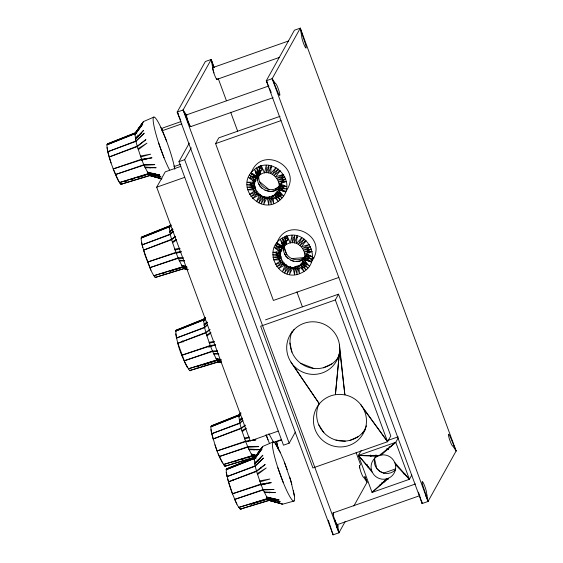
<?xml version="1.0" encoding="UTF-8"?>
<svg xmlns="http://www.w3.org/2000/svg" width="563" height="563" viewBox="0 0 563 563"><rect width="100%" height="100%" fill="white"/><g stroke="black" fill="none" stroke-linecap="round" stroke-linejoin="round"><path stroke-width="0.84" d="M264.413 196.473L264.399 198.085L266.883 198.676L273.646 198.662M290.226 266.517L290.219 268.129L292.704 268.727L299.467 268.706M205.066 317.616L204.059 319.01L175.733 330.453C176.691 344.436 182.053 358.793 189.632 370.574A21.478 2.808 70.6 0 0 190.498 370.503M273.146 441.941L262.738 446.424L254.659 457.571L226.333 469.021L226.277 472.413L228.451 481.851A21.478 2.808 70.6 0 0 232.456 493.786C234.94 498.959 236.263 505.539 240.746 509.325A21.478 2.808 70.6 0 0 241.281 508.354M279.529 187.19L281.247 184.516C274.167 199.858 250.493 186.881 259.62 172.651L257.185 170.244M258.903 175.276L258.776 178.457L259.48 181.575A12.358 12.168 29.1 0 0 268.931 189.52C272.598 190.055 276.63 189.189 279.311 186.522M311.029 262.288L313.802 258.093L307.271 254.103C298.608 273.055 271.978 251.64 288.798 239.219L286.658 241.098L285.167 240.246M303.95 257.636L291.683 258.579C286.792 256.242 283.822 250.69 284.723 245.32M308.052 250.739L308.123 249.149M272.14 195.516L271.971 198.908L271.422 196.424M297.918 266.412L297.792 268.952L297.06 265.645M111.038 162.911L107.807 151.728L135.873 141.01L134.895 133.762L142.812 122.762L134.902 133.607L106.879 144.874C107.575 155.205 111.741 164.987 115.457 174.537A21.478 2.808 70.6 0 0 118.624 181.089L120.313 183.644L121.481 184.474A21.478 2.808 70.6 0 0 122.016 183.503M156.162 277.355L155.304 277.432L153.861 275.715A21.478 2.808 70.6 0 1 150.905 270.17L145.374 256.059L142.136 244.87L170.202 234.159L169.224 226.91L170.709 224.841M175.677 333.852L176.472 338.018L204.538 327.3L203.56 320.051L205.045 317.989M225.77 466.192L225.418 466.453C217.747 457.543 215.172 444.826 211.744 433.7L239.81 422.982L238.832 415.733L240.809 412.989M226.277 472.413L227.072 476.579L255.138 465.861L254.159 458.613L262.076 447.613L254.166 458.458L226.143 469.725L226.685 468.754L254.729 457.585L262.738 446.424M339.137 355.696C334.542 364.704 323.732 369.497 313.858 368.469A26.616 26.208 29.1 0 1 291.965 352.178C289.586 346.315 289.319 339.714 291.261 333.697A26.616 26.208 29.1 0 1 292.113 331.501M250.183 178.978L250.296 177.296M276.004 249.022L276.109 247.347M339.51 345.084L344.873 394.867L339.693 349.799L335.4 394.684A26.616 26.208 29.1 0 0 314.45 427.521A26.616 26.208 29.1 0 0 349.841 445.185A26.616 26.208 29.1 0 0 363.395 408.654L360.806 404.663A26.616 26.208 29.1 0 0 344.873 394.867L340.143 394.353L335.4 394.684L339.693 349.799L339.51 345.084A26.616 26.208 29.1 0 0 304.062 323.282A26.616 26.208 29.1 0 0 290.98 362.143L319.341 403.84L290.98 362.143M257.938 177.007L257.812 180.188M283.759 247.051L283.632 250.232M269.726 196.459L269.424 198.957L269.051 196.403M295.547 266.503L295.244 269.001L294.871 266.454M254.757 457.107L254.856 455.39L256.538 455.713M150.898 174.607L150.926 173.411L155.958 174.396M219.486 361.418L219.591 359.701L202.258 365.07M267.2 197.043L266.883 198.676L266.763 196.93M277.65 250.915L283.604 248.389L276.166 246.503L276.496 244.856M281.655 183.418L282.204 181.49M309.418 252.984L307.891 252.189L308.024 251.534M173.235 231.59L170.279 234.504L142.136 244.87L141.665 242.625A21.478 2.808 70.6 0 1 141.214 238.022L141.756 237.051L169.723 225.869L170.737 224.475M264.828 196.473L264.399 198.085L262.013 197.177L257.664 194.502L254.124 190.829M290.649 266.517L290.219 268.129L287.827 267.221L283.485 264.547L279.945 260.88M245.236 425.346L241.274 428.556L213.131 438.978L211.273 431.455L210.822 426.853L238.839 415.578L240.338 413.305M134.902 133.607L143.474 121.573L153.882 117.09M170.8 224.482L169.801 225.883L141.756 237.051L141.214 238.022L169.238 226.748L169.723 225.869M205.129 317.631L204.13 319.024L176.085 330.192L176.599 330.382L175.55 331.164L203.567 319.89L204.059 319.01M254.166 458.458L254.659 457.571M395.219 470.112A12.358 12.168 29.1 0 1 383.635 473.103L379.821 471.4L376.781 468.543A12.358 12.168 29.1 0 1 374.522 458.704L374.916 457.388M251.105 173.186C261.359 143.825 304.893 167.69 285.209 192.236M277.193 242.435L276.658 244.032L279.276 244.18M250.345 176.458L258.072 176.346L260.62 171.3L262.977 169.174M276.166 246.503L283.893 246.397L286.433 241.351M313.802 258.093C325.745 234.426 287.179 217.142 277.46 241.64M259.754 195.973L260.409 194.411M375.415 456.107L376.028 454.876M284.266 263.012L283.485 264.547L284.604 263.315M161.778 129.863L162.841 127.956L181.075 121.552M345.323 521.303L338.933 532.788L333.064 534.85L177.218 112.051L205.347 61.522L211.216 59.46L214.257 67.701M180.519 119.884L177.218 112.051L183.088 109.989L211.216 59.46L213.841 67.623M278.178 431.117L250.239 440.935L156.704 187.19L165.248 171.842L180.857 166.359M295.357 432.06L289.164 443.187L283.478 445.185L178.971 161.665L189.288 143.122M178.971 161.665L184.657 159.667L191.265 147.802M338.813 277.46L273.393 300.459L215.58 143.614L218.789 137.851L280.071 116.309M268.931 87.005L266.299 80.748L294.428 30.212L300.29 28.15L456.136 450.949L428.014 501.478L422.144 503.54L266.299 80.748L272.168 78.686L300.29 28.15L304.499 41.219A6.27 0.823 70.6 0 1 306.159 47.911A6.27 0.823 70.6 0 1 303.816 44.125A6.27 0.823 70.6 0 1 301.747 36.764L300.29 28.15M335.33 299.952L338.539 294.182L390.792 435.945L387.583 441.716L312.908 467.959L260.655 326.202L335.33 299.952L387.583 441.716L363.395 408.654M339.588 355.197L340.735 353.142M319.186 403.347A26.616 26.208 29.1 0 0 318.707 424.734L320.931 428.936L323.873 432.68A26.616 26.208 29.1 0 0 335.935 440.097C347.758 443.644 362.431 438.155 366.436 425.818M411.813 474.968L409.407 479.296L372.066 492.421L358.427 455.425L361.242 450.379M336.899 527.96L338.18 525.659M353.846 505.989L367.062 482.252L364.93 476.488M381.144 455.017A12.358 12.168 29.1 0 1 394.747 462.512L395.381 464.489A12.358 12.168 29.1 0 1 388.59 478.191L386.626 478.874A12.358 12.168 29.1 0 1 372.453 472.547L358.427 455.425L377.238 456.389L381.144 455.017L395.768 442.3L398.175 437.972M425.98 496.65L426.831 495.116M256.601 191.427L255.778 192.778L256.981 191.624M282.422 261.471L281.599 262.822L282.802 261.675M305.343 257.235L307.067 254.567M291.261 333.697L294.203 329.376M136.007 132.952L141.039 125.915L135.824 132.805L107.42 143.903L106.879 144.874L134.895 133.762M255.271 457.803L259.803 451.47M135.465 132.734L143.474 121.573M134.881 134.986L142.749 124.043L134.853 134.557M169.21 228.128L171.18 225.39M203.546 321.269L205.509 318.538M238.818 416.958L240.788 414.22M254.145 459.837L262.013 448.894L254.117 459.408M169.238 226.748L170.716 224.714M203.567 319.89L205.052 317.856M238.839 415.578L240.816 412.869M254.729 457.585L259.719 451.406M169.181 227.705L170.765 225.601M203.517 320.847L205.622 318.039M238.789 416.529L240.894 413.728M150.715 175.396L120.968 184.284L149.709 175.403L161.912 178.738L149.793 175.445M219.38 361.685L189.632 370.574L218.374 361.692L221.632 362.579M269.98 500.247L240.232 509.135L268.973 500.254L281.993 503.815L269.058 500.296M285.575 266.025L286.616 264.701M135.486 139.265L143.6 130.37L135.373 138.646M169.822 232.406L172.714 229.232M257.664 194.502L258.783 193.264M204.151 325.555L207.05 322.374M239.43 421.237L242.329 418.063M254.75 464.116L262.865 455.221L254.638 463.497M139.645 135.127L141.397 133.325M255.328 462.117L257.748 461.174L260.078 458.775M169.709 231.787L172.644 228.831M204.038 324.935L206.98 321.98M239.317 420.617L241.668 418.253M107.012 147.562L107.807 151.728L135.95 141.362L144.219 133.192L135.873 141.01M176.472 338.018L204.615 327.652L207.571 324.731M210.956 429.541L211.744 433.7L239.887 423.334L242.843 420.413M227.072 476.579L255.215 466.213L263.484 458.043L255.138 465.861M258.818 166.866L260.768 174.319L256.559 168.006L259.093 175.438L254.469 169.421L257.629 176.817L250.929 173.003L256.411 178.422L249.536 175.1L255.482 180.202L248.431 177.366L254.863 182.116L247.136 182.229L254.575 184.108L246.974 184.748L254.617 186.128L247.136 187.268L254.99 188.112L247.621 189.759L255.693 190.012L249.529 194.46L256.7 191.779L250.915 196.6L257.981 193.362L252.569 198.549L259.508 194.714L256.538 201.744L261.232 195.804L258.797 202.947L263.111 196.6L261.19 203.848L265.096 197.078L263.674 204.446L267.122 197.226L268.762 204.679L269.149 197.043L271.275 204.306L271.106 196.529L273.717 203.623L272.949 195.706L278.228 201.35L274.631 194.587C287.355 185.206 270.923 165.17 259.093 175.438C246.369 184.826 262.794 204.855 274.631 194.587L280.226 199.795C299.242 183.404 273.569 153.896 254.469 169.421C233.293 185.614 260.775 217.578 280.226 199.795L276.095 193.208L282 198.007L277.313 191.61L283.52 196.001L278.242 189.83L285.73 191.483L278.861 187.915L286.384 189.048L279.149 185.924L286.708 186.543L279.107 183.904L286.384 181.504L278.727 181.919L285.737 179.055L278.031 180.012L284.787 176.698L277.024 178.246L283.534 174.474L275.736 176.669L280.24 170.589L274.216 175.311L278.249 168.984L272.485 174.227L276.067 167.647L270.606 173.432L271.296 165.839L268.628 172.954L268.783 165.402L266.595 172.799L266.236 165.29L264.575 172.982L261.211 166.029M170.202 234.159L173.186 231.365M204.538 327.3L207.522 324.506M239.81 422.982L242.794 420.188M386.626 478.874L372.066 492.421L388.59 478.191M283.759 174.579L281.936 176.149L281.627 175.184M137.33 146.584L145.908 139.631L137.203 146.155L109.187 157L137.33 146.584L141.566 159.216L152.003 157.802L141.735 159.667L113.191 168.935L118.624 181.089L120.313 183.644L121.481 184.474M150.905 270.17L143.523 250.148L171.666 239.732L175.628 236.523M187.296 367.372L185.234 363.311L177.859 343.289L206.002 332.874L209.957 329.665M256.594 471.442L265.173 464.482L256.468 471.006L228.451 481.851L256.594 471.442L260.831 484.067L271.267 482.653L261 484.518L232.456 493.786L227.698 479.106M395.381 464.489L409.407 479.296L395.768 442.3L379.131 455.537L358.427 455.425L371.65 470.626L372.453 472.547M138.266 149.667L146.95 143.143L137.977 148.766M143.523 250.148L171.539 239.296L175.557 236.284M172.595 242.808L176.606 239.803M177.859 343.289L205.868 332.437L209.886 329.432M206.931 335.956L210.942 332.944M213.131 438.978L241.147 428.126L245.165 425.114M242.21 431.638L246.214 428.626M257.53 474.518L266.215 467.994L257.242 473.617M239.944 414.924L239.402 414.713L211.357 425.881L210.822 426.853L238.832 415.733M255.475 186.719L252.738 188.689L253.66 190.118M281.296 256.763L278.558 258.741L279.48 260.162M275.279 189.034L279.839 185.903M181.117 251.647L175.902 252.358L172.313 241.907L176.451 239.317M215.453 344.795L210.238 345.499L206.642 335.055L210.787 332.459M214.982 444.883L217.135 450.907L245.679 441.631L255.954 439.766L245.51 441.188L241.921 430.737L246.066 428.14M254.553 184.594L251.633 186.402L252.738 188.689L255.13 187.796M278.185 255.996L280.374 254.645M281.444 195.579L274.484 198.535M254.863 185.445L251.633 186.402L250.831 183.988L255.496 181.567M277.425 253.631L281.317 251.612M277.165 189.323L274.315 190.766L271.183 191.42M302.985 259.367L300.135 260.81L297.004 261.471M284.639 236.917C259.895 247.199 278.551 284.969 301.867 272.675C324.506 261.704 307.131 226.65 284.639 236.917L286.588 244.37C272.443 251.527 285.42 273.956 298.77 265.757C312.922 258.6 299.945 236.171 286.588 244.37L282.38 238.05L284.913 245.489L280.29 239.472L283.449 246.868L276.75 243.047L282.232 248.466L275.356 245.144L281.303 250.246L274.251 247.41L280.684 252.161L272.956 252.273L280.388 254.152L272.795 254.793L280.437 256.172L272.956 257.319L280.81 258.157L273.442 259.803L281.514 260.064L275.342 264.511L282.52 261.823L276.736 266.644L283.801 263.407L278.382 268.593L285.328 264.765L282.359 271.795L287.053 265.849L284.618 272.992L288.932 266.644L287.01 273.899L290.916 267.122L289.495 274.491L292.943 267.277L294.576 274.723L294.963 267.094L297.095 274.357L296.926 266.581L299.537 273.667L298.77 265.757L304.048 271.394L300.452 264.638L306.04 269.846L301.916 263.259L307.82 268.051L303.126 261.654L309.34 266.046L304.055 259.874L311.55 261.535L304.674 257.96L312.198 259.093L304.97 255.968L312.528 256.594L304.928 253.948L312.205 251.555L304.548 251.964L311.557 249.099L303.844 250.063L310.607 246.742L302.845 248.297L309.354 244.525L301.557 246.714L306.061 240.64L300.037 245.362L304.069 239.036L298.306 244.272L301.888 237.699L296.427 243.476L297.116 235.89L294.449 242.998L294.604 235.454L292.415 242.85L292.056 235.334L290.395 243.033L287.031 236.073M323.296 367.815L331.86 363.909M350.045 440.379L358.603 436.473M252.576 180.554L257.784 178.337L251.175 176.669M303.527 267.566L305.083 266.904L301.979 259.986L305.498 263.744M135.394 132.72L107.42 143.903L107.934 144.093M211.357 425.881L239.402 414.713M141.214 238.022L169.224 226.91M175.55 331.164L203.56 320.051M226.143 469.725L254.159 458.613M136.063 137.266L138.484 136.323L137.787 135.134M171.201 230.091L172.813 229.465M205.537 323.239L207.149 322.613M240.802 418.928L242.414 418.295M136.19 137.478L138.618 136.563M170.526 230.626L172.954 229.704M204.855 323.767L207.29 322.845M240.127 419.456L242.554 418.534M255.454 462.329L257.882 461.414M280.944 257.847L278.558 258.741L277.453 256.446M141.686 160.314L147.4 158.273M176.838 253.167L180.92 251.71M208.718 347.188L213.616 345.436M247.248 441.709L248.881 441.125M260.95 485.165L266.665 483.124M212.73 67.63L288.53 40.986M279.656 57.32L217.044 79.327L216.488 79.017A6.27 0.823 70.6 0 1 213.349 71.374L211.216 59.46M268.79 85.977L186.402 114.929L187.022 118.68L190.16 126.323L190.716 126.626L273.104 97.673M161.898 130.841L181.793 123.846M215.58 143.614L281 120.623M174.136 166.571L180.765 164.241M156.704 187.19L184.643 177.366M265.525 319.847L338.539 294.182M281.514 439.576L273.611 442.356L268.868 433.707M273.738 442.708L281.641 439.935M388.189 440.322L398.147 436.825M358.427 455.425L395.768 442.3M388.998 447.099L391.454 446.234M395.768 468.838L383.635 473.103L379.821 471.4L376.781 468.543L374.522 458.704M384.402 480.492L388.505 479.057M403.27 473.863L404.91 473.286M381.798 482.801L385.078 481.654M379.427 485.193L381.088 484.609M415.494 483.962L333.106 512.921L333.725 516.672L338.933 532.788L337.476 524.174A6.27 0.823 70.6 0 1 335.879 522.513L334.732 519.719L335.879 522.513M337.413 524.617L419.801 495.658M143.797 164.755L115.457 174.537L143.966 165.135L154.769 164.642L143.797 164.755L141.735 159.667M183.193 257.847L178.126 257.896L149.793 267.685L178.295 258.283L183.285 258.051M217.529 350.988L212.462 351.045L184.122 360.827L212.631 351.425L217.621 351.199M247.741 446.726L219.401 456.516L247.91 447.106L258.72 446.614L247.741 446.726L245.679 441.631M234.722 499.388L263.062 489.606L274.033 489.493L263.231 489.986L234.722 499.388L236.896 504.075M113.191 168.935L141.566 159.216M175.902 252.358L147.527 262.084L176.071 252.808L181.202 251.872M210.238 345.499L181.856 355.225L210.4 345.949L215.538 345.02M217.135 450.907L245.51 441.188M232.456 493.786L260.831 484.067M145.078 159.554L147.534 158.717M264.343 484.405L266.799 483.568M284.744 177.338L282.316 178.133L282.063 176.81M126.992 180.8L124.514 181.582L126.992 180.829M131.939 179.231L134.416 178.45L131.939 179.294M136.893 177.662L150.919 173.228L155.958 174.284M162.974 273.421L165.452 272.633M170.399 271.07L174.523 269.761M176.177 269.241L185.255 266.369M198.957 366.041L196.48 366.823L198.957 366.091M202.258 365L219.584 359.518M233.399 461.991L237.53 460.682M240.83 459.64L244.954 458.331M246.601 457.81L254.856 455.2M251.204 504.082L270.184 498.079L275.223 499.135M148.266 173.636L119.525 182.574L148.4 173.847L160.962 176.866L148.266 173.636L143.966 165.135M186.832 267.854L182.602 266.778L153.861 275.715L182.736 266.989L186.923 267.995M221.168 360.996L216.931 359.919L188.19 368.856L217.065 360.13L221.252 361.143M254.138 457.635L224.904 466.263L223.469 464.545L252.21 455.608L255.595 456.466M267.531 498.487L238.789 507.425L267.664 498.698L280.226 501.717L267.531 498.487L263.231 489.986M137.717 177.507L145.148 175.206M146.795 174.692L150.926 173.411M170.399 271.162L172.876 270.395M176.177 269.367L180.308 268.094M181.955 267.58L184.432 266.813M188.112 269.656L184.045 268.544L155.304 277.432L184.122 268.586L187.359 269.466M240.83 459.739L243.307 458.972M246.608 457.944L254.856 455.39M224.904 466.263L253.653 457.374L252.344 455.819L223.469 464.545M251.204 504.145L255.335 502.865M256.981 502.358L270.191 498.262L275.223 499.247M278.263 256.207L280.684 255.489M140.729 156.964L150.645 154.171L140.405 156.05M175.058 250.106L180.019 248.705M209.394 343.247L214.355 341.854M244.673 438.936L248.804 437.768M259.993 481.815L269.909 479.022L259.67 480.901M301.121 268.354L302.746 267.897L301.008 263.174M283.154 504.04L294.083 501.028M284.878 179.52L282.359 180.153L284.041 180.294M310.699 249.564L308.179 250.197L308.165 248.966M184.122 268.586L187.922 269.698M253.885 440.139L255.496 439.766M250.831 183.988L254.926 183.074M277.468 253.857L280.747 253.125M174.734 249.191L179.857 248.248M209.07 342.332L214.193 341.396M244.349 438.021L249.472 437.078M282.07 182.145L285.997 181.462M307.891 252.189L311.029 251.647M252.836 181.117L256.165 180.61M278.657 251.168L281.986 250.655M267.784 167.218L268.959 167.07M293.604 237.262L294.78 237.114M145.141 167.76L156.134 167.746L144.811 167.056M179.47 260.901L184.544 260.894M213.806 354.043L218.88 354.036M249.078 449.731L260.085 449.717L248.755 449.028L247.91 447.106M264.406 492.611L275.398 492.597L264.075 491.907M251.71 174.03L253.456 174.136M256.074 174.284L258.691 174.431L255.56 173.172M281.894 244.328L284.512 244.483L281.38 243.216M178.295 258.283L179.147 260.205L184.368 260.521M212.631 351.425L213.476 353.346L217.832 353.613M270.486 167.084L271.838 167.183M296.307 237.129L297.658 237.227M388.519 449.253L386.436 449.077L388.083 449.351M270.331 191.455L264.899 190.259M335.935 440.097L345.358 441.125M255.63 172.123L259.62 172.651M281.451 242.167L285.441 242.695L282.394 239.69M152.418 167.697L149.92 167.366L150.096 168.098M257.185 449.781L253.857 449.337L254.026 450.076M271.683 492.548L269.184 492.217L269.36 492.949M157.64 174.727L159.315 175.051M169.801 225.883L170.343 226.094M204.13 319.024L205.368 319.925M157.64 174.636L159.315 174.987M248.755 449.028L251.548 454.545L256.461 455.58M147.605 172.574L159.892 175.156L147.316 172.053M179.147 260.205L181.94 265.715L186.853 266.749M213.476 353.346L216.269 358.863L221.189 359.898M266.869 497.425L279.157 500.014L266.581 496.904M185.234 267.749L186.916 268.115M185.269 267.488L186.951 267.889M252.344 455.819L255.693 456.621M251.253 454.024L256.285 455.263M181.645 265.194L185.839 266.229M215.981 358.335L221.013 359.581M218.458 361.735L221.695 362.614M150.201 175.663L161.743 178.858L150.328 175.635M184.537 268.804L187.831 269.719M218.866 361.953L221.343 362.635M269.466 500.514L282.654 504.166L269.593 500.486M218.993 361.918L221.442 362.614M283.006 186.578L280.522 185.839L284.66 188.767M307.996 256.376L306.342 255.891L312.556 260.282M290.719 260.31L293.787 261.295M251.64 174.248L258.072 176.346M277.46 244.293L283.893 246.397M141.756 237.051L142.263 237.241M226.685 468.754L227.199 468.951M283.02 188.837L279.304 187.444L284.554 191.701M308.095 258.607L305.125 257.488L310.375 261.753M300.684 363.29L313.858 368.469M278.579 189.161L282.999 191.209M309.551 261.598L303.661 258.867L306.863 264.877M301.064 238.276L301.522 238.501M216.488 79.017L217.044 79.327A6.27 0.823 70.6 0 0 217.107 78.876M256.369 168.506L257.861 169.35M259.346 170.202L260.838 171.046L259.156 169.139M282.19 238.55L283.682 239.402M282.9 184.946L285.807 186.719M258.684 167.26L262.302 169.674L259.733 166.331M284.505 237.304L288.122 239.718L285.554 236.376M154.649 276.792L155.81 277.622M239.578 508.495L240.746 509.325M260.197 165.613L262.091 167.084M286.018 235.665L287.911 237.129M277.425 169.547L277.96 169.97M303.246 239.592L303.774 240.014M135.824 132.805L136.373 133.241M255.088 457.656L255.968 458.486M259.48 181.575L268.931 189.52M149.709 175.403L148.4 173.847M184.045 268.544L182.736 266.989M218.374 361.692L217.065 360.13M268.973 500.254L267.664 498.698M277.334 191.195L279.684 193.7M260.007 186.149L262.189 188.521M285.828 256.2L288.003 258.572M284.414 238.557L286.658 241.098M394.747 462.512L409.407 479.296M278.952 170.899L279.741 171.863M304.766 240.943L305.561 241.907M275.961 192.792L278.164 195.502M301.782 262.844L303.985 265.553M266.299 80.748L267.263 82.057M177.218 112.051L178.189 113.367M360.806 404.663L387.583 441.716M274.645 194.566L276.933 197.852M300.466 264.61L302.746 267.897M272.168 78.686L275.483 83.627A6.27 0.823 70.6 0 1 277.974 88.011A6.27 0.823 70.6 0 1 279.853 95.063A6.27 0.823 70.6 0 1 277.686 91.903L272.168 78.686L428.014 501.478L426.557 492.864A6.27 0.823 70.6 0 0 424.488 485.51A6.27 0.823 70.6 0 0 422.144 481.717A6.27 0.823 70.6 0 0 423.805 488.41L428.014 501.478M338.933 532.788L183.088 109.989L186.402 114.929A6.27 0.823 70.6 0 1 186.958 115.239M318.707 424.734L323.873 432.68M181.94 265.715L182.602 266.778M216.269 358.863L216.931 359.919M251.548 454.545L252.21 455.608M257.052 459.985L257.748 461.174M275.406 443.735L280.177 452.321M278.242 189.569L281.043 194.826M258.516 183.306L259.909 186.008M284.336 253.357L285.73 256.059M222.568 463.06L218.268 453.799M276.848 191.476L278.572 195.319M260.753 467.304L261.098 468.106M269.593 88.574L271.239 92.487M364.789 476.812L367.062 482.252L363.747 477.311A6.27 0.823 70.6 0 1 360.517 470.872L359.37 466.065A6.27 0.823 70.6 0 1 359.989 465.925M183.088 109.989L188.605 123.213M182.391 340.805L182.961 342.163M160.912 127.47L166.535 140.996M178.126 257.896L176.071 252.808M212.462 351.045L210.4 345.949M263.062 489.606L261 484.518M213.982 72.908L212.758 68.89M274.505 442.659A31.366 4.103 70.6 0 1 284.392 462.181L290.832 480.851L294.358 495.82A31.366 4.103 70.6 0 1 281.894 479.092A31.366 4.103 70.6 0 1 273.745 442.054M284.392 462.181L287.172 469.612M275.187 193.123L276.637 197.064M370.384 455.017L370.982 456.649M367.097 464.454L368.308 467.74M284.589 248.508L286.792 254.469M218.205 78.412L226.403 100.664M230.661 112.206L237.642 131.158M296.884 291.873L302.352 306.708M356.126 452.582L360.679 464.947M184.657 159.667L289.164 443.187M266.285 435.1L267.995 439.809M277.89 467.79L283.316 482.688M158.625 142.939L164.051 157.837M277.186 255.644L276.166 251.548M418.457 492.175L422.144 503.54L421.687 501.091M328.32 520.24L333.064 534.85L332.761 533.217M289.706 477.178L291.838 484.37M241.274 428.556L241.921 430.737M206.002 332.874L206.642 335.055M171.666 239.732L172.313 241.907M256.468 471.006L255.215 466.213M241.147 428.126L239.887 423.334M205.868 332.437L204.615 327.652M171.539 239.296L170.279 234.504M137.203 146.155L135.95 141.362M278.087 447.845L276.503 441.491L278.509 449.893M186.43 116.189L187.022 118.68A6.27 0.823 70.6 0 0 190.16 126.323L190.716 126.626A6.27 0.823 70.6 0 0 190.78 126.182M141.665 242.625L142.763 247.396M289.924 342.98L291.965 352.178M169.519 169.871A31.366 4.103 70.6 0 1 154.417 128.005A31.366 4.103 70.6 0 1 159.16 123.916A31.366 4.103 70.6 0 1 174.157 165.874L174.713 168.597M307.884 246.861L308.151 248.353M282.07 176.866L282.33 178.302M293.422 490.725L294.358 495.82M174.157 165.874L174.783 169.273M359.37 466.065L359.687 468.001M333.127 514.181L333.106 512.921A6.27 0.823 70.6 0 1 333.655 513.231M212.666 68.074A6.27 0.823 70.6 0 1 213.286 67.94M232.991 479.352A21.478 2.808 70.6 0 1 233.561 480.711M269.417 443.229A31.366 4.096 70.6 0 1 266.017 434.727M339.025 354.458A26.616 26.208 29.1 0 1 320.087 373.586A26.616 26.208 29.1 0 1 293.914 365.887M365.197 429.808A26.616 26.208 29.1 0 1 362.206 433.44M371.65 470.626A12.358 12.168 29.1 0 1 377.238 456.389M305.779 256.095A12.358 12.168 29.1 0 1 291.683 258.579M456.136 450.949L452.821 446.009A6.27 0.823 70.6 0 1 450.323 441.617A6.27 0.823 70.6 0 1 448.451 434.566A6.27 0.823 70.6 0 1 450.618 437.725L456.136 450.949"/></g></svg>
